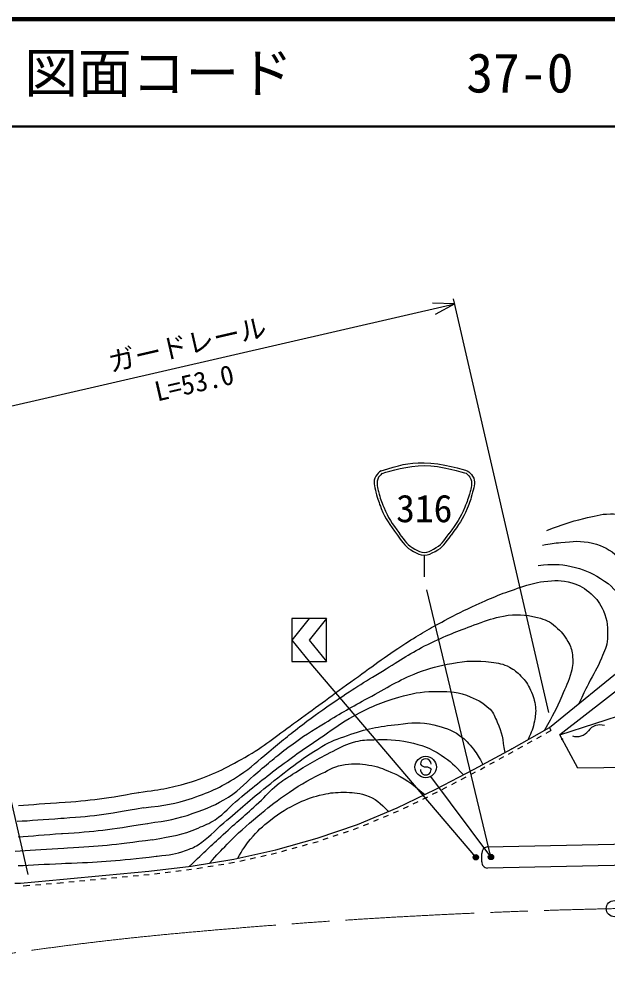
# Model space of a CAD drawing. Units: millimetres, scale not verified. Extents: x 40000 to 680000, y 20000 to 380000.
# Drawn here: x 119906 to 174699, y 291288 to 380000 of the extents above; entities that cross this region are included whole.
import ezdxf
from ezdxf.enums import TextEntityAlignment as Align

# ---------------------------------------------------------------- set-up
doc = ezdxf.new("R2010")
doc.units = ezdxf.units.MM
doc.header["$LTSCALE"] = 1000
doc.header["$PDMODE"] = 32
doc.header["$PDSIZE"] = 500
doc.linetypes.add('CHAIN', pattern=[18.5, 12, -1.5, 3.5, -1.5])
for name, color, linetype, lineweight in [('M-BGD', 7, 'Continuous', 25), ('M-BMK', 2, 'CHAIN', 13), ('M-BMK-SRVR', 3, 'Continuous', 25), ('M-STR-STRC', 7, 'Continuous', 25), ('M-TTL', 2, 'Continuous', 140), ('M-TTL-LINE', 7, 'Continuous', 50)]:
    doc.layers.add(name, color=color, linetype=linetype, lineweight=lineweight)
doc.layers.add('M-TTL-TXT', color=7, linetype='Continuous')
doc.styles.add('ＭＳ ゴシック', font='')
doc.styles.get('ＭＳ ゴシック').set_extended_font_data('MS Gothic')

msp = doc.modelspace()

# ---------------------------------------------------------------- linework, layer by layer
at = {"layer": 'M-BGD'}
for p, q in [((169256, 314099), (194695, 334890)), ((195999, 333544), (170227, 313424)), ((170227, 313424), (199508, 322908)), ((165742, 312143), (169256, 314099)), ((169256, 314099), (169392, 313832)), ((168081, 313102), (168518, 313345)), ((168955, 313588), (169392, 313832)), ((171898, 310340), (170227, 313424)), ((166324, 312123), (166771, 312372)), ((167208, 312615), (167645, 312859)), ((162247, 310247), (165742, 312143)), ((164577, 311170), (165017, 311408)), ((165456, 311646), (165887, 311880)), ((163698, 310693), (164137, 310931)), ((158695, 308386), (162247, 310247)), ((161938, 309747), (162388, 309983)), ((162828, 310221), (163258, 310454)), ((181859, 310479), (171898, 310340)), ((160166, 308818), (160609, 309050)), ((161052, 309282), (161495, 309515)), ((155100, 306642), (158695, 308386)), ((158377, 307898), (158831, 308118)), ((159273, 308350), (159724, 308586)), ((156578, 307025), (157027, 307243)), ((157477, 307462), (157927, 307680)), ((151398, 305080), (155100, 306642)), ((154747, 306167), (155224, 306368)), ((155674, 306587), (156128, 306807)), ((151965, 304994), (152443, 305195)), ((152904, 305390), (153365, 305584)), ((153825, 305778), (154286, 305973)), ((147633, 303809), (151398, 305080)), ((150087, 304321), (150561, 304481)), ((151034, 304641), (151505, 304800)), ((143788, 302744), (147633, 303809)), ((147237, 303388), (147722, 303522)), ((148195, 303682), (148666, 303841)), ((149139, 304001), (149613, 304161)), ((163448, 303007), (182501, 303425)), ((139897, 301875), (143788, 302744)), ((144343, 302586), (144828, 302720)), ((145310, 302854), (145791, 302987)), ((146273, 303121), (146755, 303254)), ((135921, 301231), (139897, 301875)), ((140441, 301689), (140931, 301798)), ((141419, 301907), (141907, 302016)), ((142395, 302125), (142883, 302234)), ((143371, 302343), (143861, 302452)), ((162978, 301633), (162961, 302383)), ((127987, 300367), (131973, 300748)), ((131973, 300748), (135921, 301231)), ((134480, 300752), (134977, 300813)), ((135473, 300874), (135963, 300934)), ((136456, 301014), (136971, 301097)), ((137464, 301177), (137958, 301257)), ((138452, 301337), (138945, 301417)), ((139439, 301497), (139953, 301580)), ((182544, 301453), (163491, 301031)), ((120030, 299633), (124026, 300005)), ((124026, 300005), (127987, 300367)), ((125536, 299841), (126034, 299887)), ((126532, 299932), (127030, 299978)), ((127528, 300023), (128015, 300068)), ((128513, 300116), (129015, 300164)), ((129512, 300211), (130010, 300259)), ((130508, 300306), (131006, 300354)), ((131503, 300402), (132005, 300450)), ((132502, 300510), (132991, 300570)), ((133488, 300631), (133984, 300692)), ((120281, 299379), (120922, 299435)), ((121420, 299478), (121918, 299521)), ((122416, 299564), (122914, 299607)), ((123412, 299650), (124053, 299706)), ((124551, 299751), (125038, 299796))]:
    msp.add_line(p, q, dxfattribs=at)
for points in [[(119846, 306870), (120314, 306896), (120792, 306927), (121281, 306962), (121783, 307000), (122300, 307039), (122836, 307078), (123390, 307117), (123635, 307134), (124196, 307171), (124715, 307208), (125201, 307246), (125659, 307285), (126099, 307327), (126527, 307372), (126950, 307421), (127376, 307476), (127813, 307536), (128267, 307604), (128745, 307680), (129257, 307765), (129808, 307859), (130406, 307964), (131058, 308081), (131081, 308085)], [(131490, 306642), (130835, 306523), (130233, 306416), (129678, 306319), (129161, 306231), (128677, 306153), (128219, 306082), (127779, 306019), (127351, 305961), (126927, 305910), (126502, 305862), (126068, 305819), (125618, 305778), (125145, 305739), (124643, 305701), (124105, 305663), (123792, 305642), (123228, 305603), (122684, 305563), (122158, 305524), (121648, 305486), (121153, 305449), (120670, 305416), (120196, 305388), (119731, 305364)], [(119816, 303952), (120280, 303981), (120753, 304014), (121235, 304051), (121729, 304091), (122237, 304131), (122761, 304172), (123303, 304212), (123865, 304250), (123939, 304255), (124501, 304291), (125023, 304326), (125513, 304362), (125976, 304399), (126419, 304438), (126848, 304479), (127272, 304524), (127695, 304572), (128124, 304625), (128567, 304684), (129029, 304749), (129517, 304821), (130038, 304900), (130599, 304988), (131205, 305086), (131865, 305193), (131899, 305199)], [(132333, 303671), (131664, 303580), (131047, 303498), (130477, 303423), (129946, 303355), (129450, 303294), (128981, 303239), (128533, 303189), (128100, 303144), (127676, 303103), (127254, 303065), (126828, 303031), (126392, 302999), (125940, 302969), (125465, 302940), (124960, 302912), (124421, 302884), (124085, 302867), (123519, 302837), (122973, 302805), (122446, 302770), (121935, 302735), (121438, 302701), (120953, 302668), (120478, 302637), (120011, 302610), (119551, 302587)], [(119826, 301267), (120289, 301286), (120759, 301308), (121238, 301333), (121729, 301360), (122232, 301387), (122750, 301414), (123285, 301441), (123839, 301465), (124231, 301480), (124795, 301501), (125321, 301522), (125814, 301543), (126281, 301565), (126728, 301589), (127160, 301614), (127583, 301642), (128005, 301672), (128430, 301705), (128864, 301742), (129314, 301782), (129785, 301827), (130284, 301877), (130816, 301932), (131388, 301992), (132005, 302059), (132674, 302132), (132767, 302143)], [(119498, 299630), (120030, 299633)]]:
    msp.add_lwpolyline(points, dxfattribs=at)
for centre, radius in [((169256, 314099), 0.5), ((170445, 313021), 50), ((165742, 312143), 0.5), ((162247, 310247), 0.5), ((158695, 308386), 0.5), ((155100, 306642), 0.5), ((151398, 305080), 0.5), ((147633, 303809), 0.5), ((143788, 302744), 0.5), ((139897, 301875), 0.5), ((131973, 300748), 0.5), ((135921, 301231), 0.5), ((124026, 300005), 0.5), ((127987, 300367), 0.5), ((120030, 299633), 0.5)]:
    msp.add_circle(centre, radius, dxfattribs=at)
for centre, radius, start, end in [((173962, 313010), 1344, 72.44211, 143.45352), ((171802, 314611), 1344, 252.44211, 323.45352), ((163553, 302424), 593, 100.21213, 183.97497), ((163522, 301577), 547, 174.09369, 266.79778)]:
    msp.add_arc(centre, radius, start, end, dxfattribs=at)
for points, knots in [([(169001, 332430), (170591, 333029), (171077, 333243), (172466, 333555), (173418, 333770), (173952, 333971), (174928, 333978), (175724, 333983), (176172, 333895), (176950, 333728), (177715, 333565), (178143, 333455), (178876, 333182), (179432, 332974), (179793, 332910), (180248, 332528), (180784, 332078), (180960, 331685), (181268, 331057), (181639, 330300), (181802, 329835), (181926, 329000), (182038, 328252), (181972, 327802), (181792, 327067), (181554, 326097), (181081, 325679), (180684, 324762), (180356, 324004), (180253, 323743), (179899, 322798)], [0, 0, 0, 0, 1, 1, 1, 2, 2, 2, 3, 3, 3, 4, 4, 4, 5, 5, 5, 6, 6, 6, 7, 7, 7, 8, 8, 8, 9, 9, 9, 10, 10, 10, 10]), ([(168616, 331082), (169400, 331234), (169651, 331261), (170320, 331321), (171469, 331423), (172153, 331530), (173273, 331256), (174294, 331006), (174840, 330663), (175649, 329991), (176274, 329471), (176533, 329072), (176990, 328400), (177393, 327808), (177504, 327408), (177807, 326760), (178576, 325119), (178732, 324488), (179427, 322411)], [0, 0, 0, 0, 1, 1, 1, 2, 2, 2, 3, 3, 3, 4, 4, 4, 5, 5, 5, 6, 6, 6, 6]), ([(168221, 329193), (169563, 329300), (170116, 329351), (171285, 329093), (172410, 328844), (173032, 328575), (174014, 327971), (175065, 327324), (175546, 326754), (176257, 325744), (176637, 325205), (176822, 324841), (176910, 324187), (177025, 323334), (176760, 322847), (176553, 322011), (176261, 320830), (176016, 320400), (175399, 319119)], [0, 0, 0, 0, 1, 1, 1, 2, 2, 2, 3, 3, 3, 4, 4, 4, 5, 5, 5, 6, 6, 6, 6]), ([(131058, 308081), (133308, 308372), (134083, 308490), (135940, 309073), (137979, 309713), (139055, 310297), (140922, 311338), (142797, 312383), (143689, 313225), (145438, 314470), (147539, 315964), (148674, 316859), (150771, 318358), (152755, 319776), (153825, 320634), (155881, 321945), (157262, 322825), (158055, 323291), (159497, 324067), (160627, 324675), (161275, 324989), (162442, 325522), (164025, 326244), (164931, 326614), (166583, 327160), (167407, 327433), (167880, 327580), (168740, 327694), (169752, 327828), (170367, 327832), (171349, 327554), (172117, 327337), (172530, 327077), (173126, 326546), (173697, 326037), (173966, 325660), (174273, 324959), (174684, 324022), (174687, 323390), (174652, 322367), (174628, 321630), (174366, 321249), (174100, 320562), (173724, 319591), (173347, 319122), (172887, 318188), (172532, 317469), (172420, 317237), (171996, 316338)], [0, 0, 0, 0, 1, 1, 1, 2, 2, 2, 3, 3, 3, 4, 4, 4, 5, 5, 5, 6, 6, 6, 7, 7, 7, 8, 8, 8, 9, 9, 9, 10, 10, 10, 11, 11, 11, 12, 12, 12, 13, 13, 13, 14, 14, 14, 15, 15, 15, 16, 16, 16, 16]), ([(131490, 306642), (133574, 306889), (134319, 306987), (136040, 307555), (137847, 308152), (138825, 308646), (140425, 309676), (141569, 310412), (142075, 311009), (143135, 311861), (144357, 312844), (145024, 313418), (146269, 314370), (147459, 315281), (148144, 315768), (149384, 316608), (151173, 317821), (152211, 318448), (154057, 319571), (155672, 320554), (156539, 321184), (158248, 321993), (159899, 322774), (160857, 323148), (162578, 323761), (163499, 324089), (164013, 324308), (164976, 324478), (166200, 324694), (166948, 324635), (168156, 324339), (168866, 324165), (169283, 323986), (169831, 323501), (170359, 323033), (170629, 322718), (170977, 322104), (171228, 321662), (171329, 321375), (171391, 320870), (171467, 320247), (171426, 319877), (171273, 319268), (171042, 318356), (170772, 317887), (170403, 317021), (169859, 315747), (169609, 315327), (168809, 313850)], [0, 0, 0, 0, 1, 1, 1, 2, 2, 2, 3, 3, 3, 4, 4, 4, 5, 5, 5, 6, 6, 6, 7, 7, 7, 8, 8, 8, 9, 9, 9, 10, 10, 10, 11, 11, 11, 12, 12, 12, 13, 13, 13, 14, 14, 14, 15, 15, 15, 16, 16, 16, 16]), ([(131865, 305193), (133828, 305491), (134507, 305567), (136106, 306135), (137435, 306607), (138193, 306893), (139385, 307647), (140568, 308395), (141040, 309072), (142118, 309965), (143305, 310949), (143945, 311534), (145185, 312449), (146384, 313334), (147104, 313764), (148373, 314544), (149922, 315496), (150812, 315994), (152408, 316864), (154184, 317832), (155136, 318480), (157018, 319223), (158208, 319693), (158922, 319846), (160181, 320079), (161585, 320338), (162417, 320354), (163834, 320181), (164515, 320098), (164925, 320052), (165533, 319732), (166003, 319484), (166243, 319284), (166610, 318900), (167036, 318456), (167228, 318150), (167492, 317594), (167768, 317013), (167873, 316652), (167954, 316015), (168018, 315510), (167944, 315216), (167859, 314714), (167740, 314014), (167598, 313747), (167270, 312994)], [0, 0, 0, 0, 1, 1, 1, 2, 2, 2, 3, 3, 3, 4, 4, 4, 5, 5, 5, 6, 6, 6, 7, 7, 7, 8, 8, 8, 9, 9, 9, 10, 10, 10, 11, 11, 11, 12, 12, 12, 13, 13, 13, 14, 14, 14, 15, 15, 15, 15]), ([(132333, 303671), (134307, 304044), (135009, 304082), (136579, 304766), (137205, 305039), (137581, 305156), (138146, 305539), (139090, 306177), (139469, 306727), (140347, 307453), (141871, 308712), (142730, 309412), (144312, 310597), (145806, 311716), (146677, 312296), (148220, 313345), (149297, 314077), (149872, 314537), (151011, 315166), (152574, 316030), (153519, 316421), (155232, 316924), (156477, 317289), (157213, 317454), (158510, 317457), (159700, 317459), (160424, 317529), (161536, 317105), (162469, 316750), (163018, 316500), (163739, 315809), (164120, 315443), (164168, 315103), (164392, 314624), (164873, 313591), (164885, 313093), (165099, 311794)], [0, 0, 0, 0, 1, 1, 1, 2, 2, 2, 3, 3, 3, 4, 4, 4, 5, 5, 5, 6, 6, 6, 7, 7, 7, 8, 8, 8, 9, 9, 9, 10, 10, 10, 11, 11, 11, 12, 12, 12, 12]), ([(132767, 302143), (133980, 302295), (134424, 302294), (135404, 302674), (135866, 302853), (136141, 302935), (136558, 303203), (137591, 303870), (138019, 304446), (138958, 305241), (140521, 306564), (141354, 307359), (142963, 308626), (144905, 310154), (145971, 311062), (148086, 312339), (148952, 312861), (149508, 313032), (150460, 313373), (152238, 314010), (153306, 314199), (155183, 314407), (156472, 314549), (157243, 314668), (158502, 314357), (159484, 314114), (160069, 313951), (160899, 313372), (161481, 312966), (161748, 312647), (162184, 312087), (162580, 311578), (162707, 311351), (163056, 310686)], [0, 0, 0, 0, 1, 1, 1, 2, 2, 2, 3, 3, 3, 4, 4, 4, 5, 5, 5, 6, 6, 6, 7, 7, 7, 8, 8, 8, 9, 9, 9, 10, 10, 10, 11, 11, 11, 11]), ([(135779, 301213), (137275, 302649), (137665, 303022), (138897, 304157), (140178, 305337), (140939, 305950), (142217, 307135), (142898, 307767), (143210, 308196), (143928, 308786), (144448, 309214), (144784, 309397), (145351, 309761), (146781, 310678), (147608, 311158), (149128, 311919), (149925, 312318), (150371, 312575), (151234, 312797), (151871, 312961), (152251, 312959), (152908, 312976), (154181, 313010), (154914, 313013), (156160, 312749), (157404, 312486), (158112, 312225), (159180, 311533), (160080, 310950), (160423, 310615), (161246, 309723)], [0, 0, 0, 0, 1, 1, 1, 2, 2, 2, 3, 3, 3, 4, 4, 4, 5, 5, 5, 6, 6, 6, 7, 7, 7, 8, 8, 8, 9, 9, 9, 10, 10, 10, 10]), ([(137668, 301514), (138397, 302362), (138618, 302596), (139260, 303259), (140317, 304350), (140982, 304889), (142137, 305876), (143061, 306665), (143601, 307085), (144596, 307781), (145880, 308680), (146640, 309138), (148049, 309827), (148874, 310230), (149336, 310535), (150245, 310666), (151096, 310789), (151596, 310750), (152447, 310625), (153278, 310503), (153719, 310289), (154495, 309968), (155866, 309401), (156328, 308944), (157674, 307890)], [0, 0, 0, 0, 1, 1, 1, 2, 2, 2, 3, 3, 3, 4, 4, 4, 5, 5, 5, 6, 6, 6, 7, 7, 7, 8, 8, 8, 8]), ([(140258, 301955), (140742, 302805), (140920, 303090), (141449, 303740), (142084, 304517), (142520, 304893), (143315, 305506), (144258, 306233), (144832, 306600), (145911, 307106), (146765, 307507), (147274, 307689), (148197, 307887), (148928, 308044), (149353, 308096), (150102, 308087), (150900, 308078), (151372, 308081), (152130, 307829), (153112, 307503), (153483, 307080), (154293, 306301)], [0, 0, 0, 0, 1, 1, 1, 2, 2, 2, 3, 3, 3, 4, 4, 4, 5, 5, 5, 6, 6, 6, 7, 7, 7, 7])]:
    msp.add_open_spline(points, degree=3, knots=knots, dxfattribs=at)
at = {"layer": 'M-BMK'}
for centre, radius, start, end in [((187041, -270153), 567542, 88.76694, 95.46428), ((158955, 26586), 269476, 95.52773, 107.71202)]:
    msp.add_arc(centre, radius, start, end, dxfattribs=at)
at = {"layer": 'M-BMK-SRVR'}
msp.add_circle((175292, 297267), 750, dxfattribs=at)
at = {"layer": 'M-STR-STRC'}
for p, q in [((169185, 315495), (160328, 353988)), ((111158, 342161), (160440, 353501)), ((160440, 353501), (158370, 353578)), ((160440, 353501), (158612, 352527)), ((120755, 300451), (111046, 342649)), ((157610, 330131), (157610, 328131)), ((163815, 302076), (157851, 326906)), ((145298, 324246), (145298, 320246)), ((162409, 302046), (146898, 320246)), ((157248, 310708), (157354, 310571)), ((157354, 310571), (157599, 310460)), ((157599, 310460), (157899, 310457)), ((157899, 310457), (158144, 310318)), ((158144, 310318), (158244, 310200)), ((163815, 302076), (158229, 309561))]:
    msp.add_line(p, q, dxfattribs=at)
for points in [[(145298, 320246), (148498, 320246), (148498, 324246), (145298, 324246)], [(146898, 324246), (145298, 322246), (146898, 320246)], [(148498, 324246), (146898, 322246), (148498, 320246)]]:
    msp.add_lwpolyline(points, dxfattribs=at)
for centre, radius in [((157745, 310436), 1000), ((162409, 302046), 250), ((162409, 302046), 200), ((162409, 302046), 150), ((162409, 302046), 100), ((162409, 302046), 50), ((162409, 302046), 20), ((163815, 302076), 250), ((163815, 302076), 200), ((163815, 302076), 150), ((163815, 302076), 100), ((163815, 302076), 50), ((163815, 302076), 20)]:
    msp.add_circle(centre, radius, dxfattribs=at)
for centre, start, end in [((157748, 310704), 359.55488, 179.55488), ((157744, 310204), 179.55488, 359.55488)]:
    msp.add_arc(centre, 500, start, end, dxfattribs=at)
for points, knots in [([(153610, 337987), (155310, 338517), (156021, 338742), (157610, 338736), (159200, 338729), (161372, 338061), (161610, 337987)], [0, 0, 0, 0, 1, 1, 1, 2, 2, 2, 2]), ([(153707, 337749), (154445, 337978), (156059, 338481), (157610, 338481), (159160, 338481), (161274, 337829), (161512, 337756)], [0, 0, 0, 0, 1, 1, 1, 2, 2, 2, 2]), ([(153610, 337987), (153373, 337840), (153261, 337718), (153110, 337487), (152789, 336997), (152976, 336563), (153110, 335987)], [0, 0, 0, 0, 1, 1, 1, 2, 2, 2, 2]), ([(153704, 337752), (153649, 337704), (153470, 337547), (153360, 337384), (153072, 336957), (153292, 336245), (153347, 336066)], [0, 0, 0, 0, 1, 1, 1, 2, 2, 2, 2]), ([(161514, 337756), (161569, 337707), (161749, 337548), (161860, 337384), (162148, 336957), (161927, 336243), (161872, 336065)], [0, 0, 0, 0, 1, 1, 1, 2, 2, 2, 2]), ([(161610, 337987), (161847, 337840), (161959, 337718), (162110, 337487), (162431, 336997), (162245, 336563), (162110, 335987)], [0, 0, 0, 0, 1, 1, 1, 2, 2, 2, 2]), ([(153110, 335987), (153290, 335288), (153378, 335059), (153610, 334487), (154039, 333432), (154348, 333078), (155110, 331987)], [0, 0, 0, 0, 1, 1, 1, 2, 2, 2, 2]), ([(153347, 336066), (153524, 335380), (153610, 335155), (153839, 334592), (154263, 333547), (154569, 333196), (155324, 332116)], [0, 0, 0, 0, 1, 1, 1, 2, 2, 2, 2]), ([(161873, 336066), (161696, 335380), (161610, 335155), (161382, 334592), (160957, 333547), (160651, 333196), (159896, 332116)], [0, 0, 0, 0, 1, 1, 1, 2, 2, 2, 2]), ([(162110, 335987), (161930, 335288), (161843, 335059), (161610, 334487), (161181, 333432), (160872, 333078), (160110, 331987)], [0, 0, 0, 0, 1, 1, 1, 2, 2, 2, 2]), ([(155110, 331987), (155660, 331261), (155869, 330858), (156610, 330487), (156981, 330302), (157195, 330131), (157610, 330131), (158025, 330131), (158239, 330302), (158610, 330487), (159351, 330858), (159561, 331261), (160110, 331987)], [0, 0, 0, 0, 1, 1, 1, 2, 2, 2, 3, 3, 3, 4, 4, 4, 4]), ([(155287, 332164), (155822, 331457), (156022, 331057), (156747, 330704), (157069, 330547), (157252, 330396), (157610, 330396), (157968, 330396), (158151, 330547), (158473, 330704), (159198, 331057), (159398, 331457), (159933, 332164)], [0, 0, 0, 0, 1, 1, 1, 2, 2, 2, 3, 3, 3, 4, 4, 4, 4])]:
    msp.add_open_spline(points, degree=3, knots=knots, dxfattribs=at)
for p in [(162409, 302046), (163815, 302076)]:
    msp.add_point(p, dxfattribs=at)
at = {"layer": 'M-TTL'}
msp.add_line((680000, 380000), (40000, 380000), dxfattribs=at)
at = {"layer": 'M-TTL-LINE'}
msp.add_line((40000, 370000), (680000, 370000), dxfattribs=at)

# ---------------------------------------------------------------- texts
at = {"layer": 'M-STR-STRC', "style": 'ＭＳ ゴシック'}
msp.add_text('ガードレール', height=1833, rotation=12.958, dxfattribs=at).set_placement((135884, 348316), align=Align.BOTTOM_CENTER)
msp.add_text('L=53.0', height=1833, rotation=12.958, dxfattribs=at).set_placement((136201, 346162), align=Align.MIDDLE_CENTER)
msp.add_text('316', height=2566, dxfattribs=at).set_placement((157610, 334487), align=Align.MIDDLE_CENTER)
at = {"layer": 'M-TTL-TXT', "style": 'ＭＳ ゴシック'}
for s, p in [('図面コード', (120380, 375000)), ('37-0', (161521, 375000))]:
    msp.add_text(s, height=3666, dxfattribs=at).set_placement(p, align=Align.MIDDLE_LEFT)

doc.saveas('drawing.dxf')
